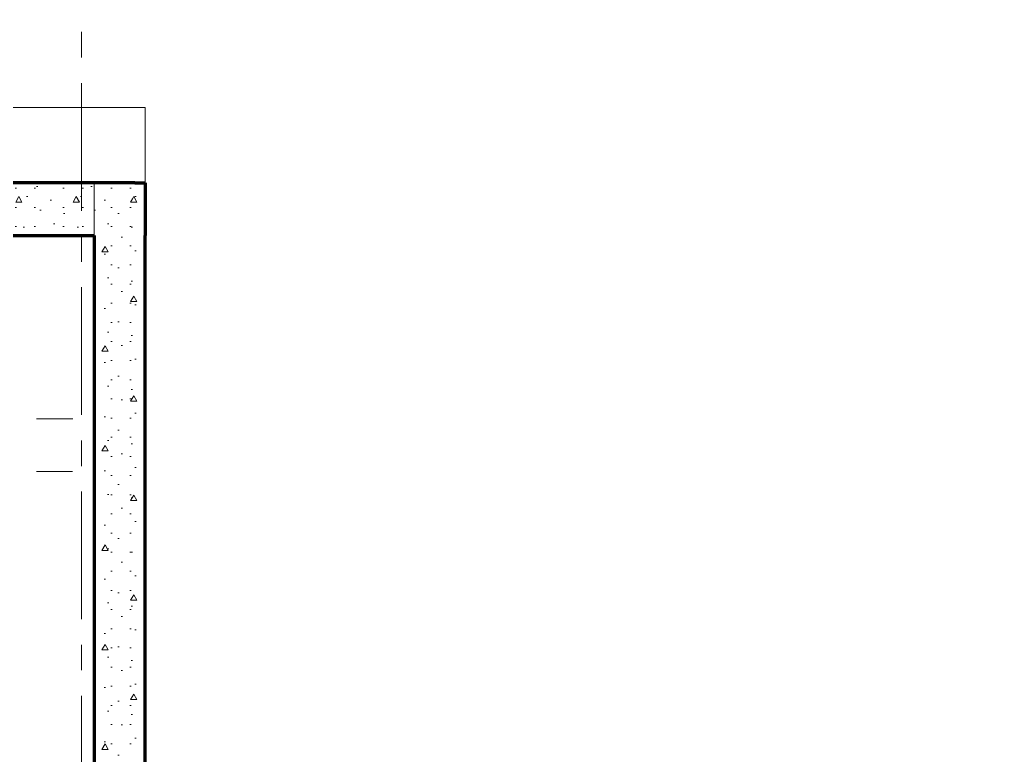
# Model space of a CAD drawing. Header units: inches. Extents: x -19 to 5698, y -728 to 92.
# Drawn here: x 208.078 to 211.956, y 40.118 to 42.998 of the extents above; entities that cross this region are included whole.
import ezdxf

# ---------------------------------------------------------------- set-up
doc = ezdxf.new("R2010")
doc.units = ezdxf.units.IN
doc.header["$MEASUREMENT"] = 0
doc.set_wipeout_variables(frame=1)
for name, pattern in [('Línea Oculta', [0.195611, 0.141111, -0.0545]), ('Punto & Raya', [0.65, 0.5, -0.075, 0, -0.075]), ('Rayas', [0.282222, 0.141111, -0.141111]), ('Wipeout_Contour', [1, 0, -1])]:
    doc.linetypes.add(name, pattern=pattern)
for name, color, linetype in [('02 _ ARQ _ ALB _ Ejes Generales', 251, 'Continuous'), ('02 _ ARQ _ ZON _ Espacio.3D', 7, 'Continuous'), ('08 _ STR _ EXT _ 07 Losa Aligerada', 7, 'Continuous'), ('08 _ STR _ EXT _ 08 Placas Inclinadas', 7, 'Continuous')]:
    doc.layers.add(name, color=color, linetype=linetype)
pattern_1 = [(0, (185.00004, 1e-08), (0, 0.3897114), [0.024375, -0.200625]), (0, (185.11254, 0.19486), (0, 0.3897114), [0.024375, -0.200625]), (60, (185.00004, 1e-08), (-0.3375, 0.1948557), [0.024375, -0.200625]), (60, (185.22504, 1e-08), (-0.3375, 0.1948557), [0.024375, -0.200625]), (120, (185.0244, 1e-08), (0.3375, 0.1948557), [0.024375, -0.200625]), (120, (185.2494, 1e-08), (0.3375, 0.1948557), [0.024375, -0.200625]), (0, (185.00004, 0.0375), (0, 0.075), [0, -0.075, 0, -0.1125]), (45, (185.03754, 0.0375), (-0.05303301, 0.05303301), [0, -0.05625, 0, -0.09375])]

msp = doc.modelspace()

# ---------------------------------------------------------------- hatches: boundary and pattern name
at = {"layer": '08 _ STR _ EXT _ 08 Placas Inclinadas', "linetype": 'Continuous', "lineweight": 9}
h = msp.add_hatch(dxfattribs=at)
h.set_pattern_fill('HORMIGÓN_EN_MASA_0002', color=250, style=0, pattern_type=2)
h.set_pattern_definition(pattern_1)
h.paths.add_polyline_path([(208.5287, 42.3596), (208.4997, 42.1526), (208.57, 42.1526), (208.57, 42.3596)])
h = msp.add_hatch(dxfattribs=at)
h.set_pattern_fill('HORMIGÓN_EN_MASA_0002', color=250, style=0, pattern_type=2)
h.set_pattern_definition(pattern_1)
h.paths.add_polyline_path([(208.37, 41.4352), (208.3991, 41.4352), (208.4997, 42.1526), (208.37, 42.1526)])
h = msp.add_hatch(dxfattribs=at)
h.set_pattern_fill('HORMIGÓN_EN_MASA_0002', color=250, style=0, pattern_type=2)
h.set_pattern_definition(pattern_1)
h.paths.add_polyline_path([(208.37, 41.2282), (208.37, 39.9), (208.57, 39.9), (208.57, 42.1526), (208.4997, 42.1526)])
h = msp.add_hatch(dxfattribs=at)
h.set_pattern_fill('HORMIGÓN_EN_MASA_0002', color=250, style=0, pattern_type=2)
h.set_pattern_definition(pattern_1)
h.paths.add_polyline_path([(208.37, 41.2282), (208.3991, 41.4352), (208.37, 41.4352)])

# ---------------------------------------------------------------- linework, layer by layer
at = {"layer": '02 _ ARQ _ ZON _ Espacio.3D', "color": 254, "linetype": 'Continuous', "lineweight": 0, "flags": 128}
msp.add_lwpolyline([(201.2699, 42.1526), (201.2699, 39.9), (201.9699, 39.9), (201.9699, 39.4), (201.57, 39.4), (201.5699, 39.05), (208.07, 39.05), (208.07, 39.4), (207.67, 39.4), (207.67, 39.9), (208.37, 39.9), (208.37, 42.1526), (207.42, 42.1526), (207.42, 42.901), (202.22, 42.901), (202.22, 42.1526)], close=True, dxfattribs=at)
at = {"layer": '08 _ STR _ EXT _ 07 Losa Aligerada', "color": 7, "linetype": 'Rayas', "lineweight": 18, "flags": 128}
msp.add_lwpolyline([(193.22, 11.97, 1.049431), (198.7937, 6.3), (209.6003, 6.3), (209.6003, 6.2005), (214.7981, 6.2005), (214.7981, 7.2), (222.07, 7.2), (222.07, 5.6637), (223.2699, 5.6637), (223.2699, 4.2), (228.3699, 4.2), (228.3699, 5.6637), (229.57, 5.6637), (229.57, 7.2), (236.57, 7.2), (236.57, 14.9999), (236.57, 15.1499), (236.57, 15.1499), (236.57, 15.7999), (236.57, 15.7999), (236.57, 18.1001), (236.57, 20.35), (234.07, 20.35), (231.67, 20.35), (231.67, 22.35), (231.67, 22.6), (231.67, 24.5), (231.67, 24.75), (231.67, 26.75), (236.57, 26.75), (236.57, 29.7), (236.57, 35.2005), (236.57, 39.9), (228.67, 39.9), (223.5529, 39.9), (223.5529, 40.9), (218.9324, 40.9), (218.9324, 39.9), (208.37, 39.9), (208.37, 41.4352), (207.42, 41.4352), (207.42, 42.9), (202.22, 42.9), (202.22, 41.4352), (201.2699, 41.4352), (201.2699, 39.9), (196.2701, 39.9), (196.2701, 41.1), (192.8701, 41.1), (192.8701, 37.7), (194.07, 37.7), (194.07, 33.9), (193.17, 33.9), (193.17, 21.2663), (193.22, 21.2663)], format="xyb", close=True, dxfattribs=at)
at = {"layer": '08 _ STR _ EXT _ 07 Losa Aligerada', "color": 7, "linetype": 'Continuous', "lineweight": 18, "flags": 128}
msp.add_lwpolyline([(236.57, 26.75), (236.57, 39.9), (228.67, 39.9), (226.1798, 39.9), (226.1798, 40.9), (221.5593, 40.9), (221.5593, 39.9), (208.37, 39.9), (208.37, 42.6544), (207.42, 42.6544)], dxfattribs=at)
at = {"layer": '08 _ STR _ EXT _ 08 Placas Inclinadas', "color": 7, "linetype": 'Continuous', "lineweight": 80}
for p, q in [((207.42, 42.1526), (208.37, 42.1526)), ((208.37, 42.1526), (208.37, 41.4352)), ((208.37, 42.1526), (208.37, 41.4352)), ((208.37, 41.4352), (208.37, 41.2282)), ((208.37, 41.4352), (208.37, 41.2282))]:
    msp.add_line(p, q, dxfattribs=at)
at = {"layer": '08 _ STR _ EXT _ 08 Placas Inclinadas', "color": 251, "linetype": 'Línea Oculta', "lineweight": 13}
msp.add_line((207.42, 41.4352), (208.37, 41.4352), dxfattribs=at)
at = {"layer": '08 _ STR _ EXT _ 08 Placas Inclinadas', "color": 7, "linetype": 'Continuous', "lineweight": 80, "flags": 128}
for points in [[(208.57, 39.9), (208.57, 42.1526)], [(208.37, 41.2282), (208.37, 39.9)]]:
    msp.add_lwpolyline(points, dxfattribs=at)
at = {"layer": '08 _ STR _ EXT _ 08 Placas Inclinadas', "color": 251, "linetype": 'Línea Oculta', "lineweight": 13, "flags": 128}
msp.add_lwpolyline([(207.42, 41.2282), (208.37, 41.2282)], dxfattribs=at)

# ---------------------------------------------------------------- next in the draw order: wipeouts: each hides what was drawn before it
at = {"color": 254, "linetype": 'Wipeout_Contour', "lineweight": 0, "ltscale": 4896.16704}
msp.add_wipeout([(208.5287, 42.3596), (208.57, 42.3596), (208.57, 42.6544)], dxfattribs=at).dxf.layer = '08 _ STR _ EXT _ 08 Placas Inclinadas'

# ---------------------------------------------------------------- next in the draw order: wipeouts: each hides what was drawn before it
at = {"color": 254, "linetype": 'Wipeout_Contour', "lineweight": 0, "ltscale": 6526.662173}
msp.add_wipeout([(208.57, 42.6544), (207.42, 42.6544), (207.42, 42.3596), (208.5287, 42.3596)], dxfattribs=at).dxf.layer = '08 _ STR _ EXT _ 08 Placas Inclinadas'

# ---------------------------------------------------------------- next in the draw order: hatches: boundary and pattern name
at = {"layer": '08 _ STR _ EXT _ 08 Placas Inclinadas', "linetype": 'Continuous', "lineweight": 9}
h = msp.add_hatch(dxfattribs=at)
h.set_pattern_fill('HORMIGÓN_EN_MASA_0002', color=250, style=0, pattern_type=2)
h.set_pattern_definition(pattern_1)
h.paths.add_polyline_path([(208.37, 42.3596), (207.42, 42.3596), (207.42, 42.1526), (208.37, 42.1526)])
h = msp.add_hatch(dxfattribs=at)
h.set_pattern_fill('HORMIGÓN_EN_MASA_0002', color=250, style=0, pattern_type=2)
h.set_pattern_definition(pattern_1)
h.paths.add_polyline_path([(208.37, 42.1526), (208.4997, 42.1526), (208.5287, 42.3596), (208.37, 42.3596)])

# ---------------------------------------------------------------- next in the draw order: linework, layer by layer
at = {"layer": '02 _ ARQ _ ALB _ Ejes Generales', "color": 251, "linetype": 'Punto & Raya', "lineweight": 13, "true_color": 0x636466}
msp.add_line((208.32, 3.05), (208.32, 44.9), dxfattribs=at)
at = {"layer": '08 _ STR _ EXT _ 08 Placas Inclinadas', "color": 7, "linetype": 'Continuous', "lineweight": 80}
for p, q in [((208.37, 42.3596), (207.42, 42.3596)), ((208.5287, 42.3596), (208.37, 42.3596)), ((208.5287, 42.3596), (208.57, 42.3596))]:
    msp.add_line(p, q, dxfattribs=at)
at = {"layer": '08 _ STR _ EXT _ 08 Placas Inclinadas', "color": 7, "linetype": 'Continuous', "lineweight": 13, "flags": 128}
for points in [[(208.57, 42.6544), (207.42, 42.6544)], [(208.57, 42.6544), (208.57, 42.3596)]]:
    msp.add_lwpolyline(points, dxfattribs=at)
at = {"layer": '08 _ STR _ EXT _ 08 Placas Inclinadas', "color": 7, "linetype": 'Continuous', "lineweight": 80, "flags": 128}
msp.add_lwpolyline([(208.57, 42.3596), (208.57, 42.1526)], dxfattribs=at)

doc.saveas('drawing.dxf')
